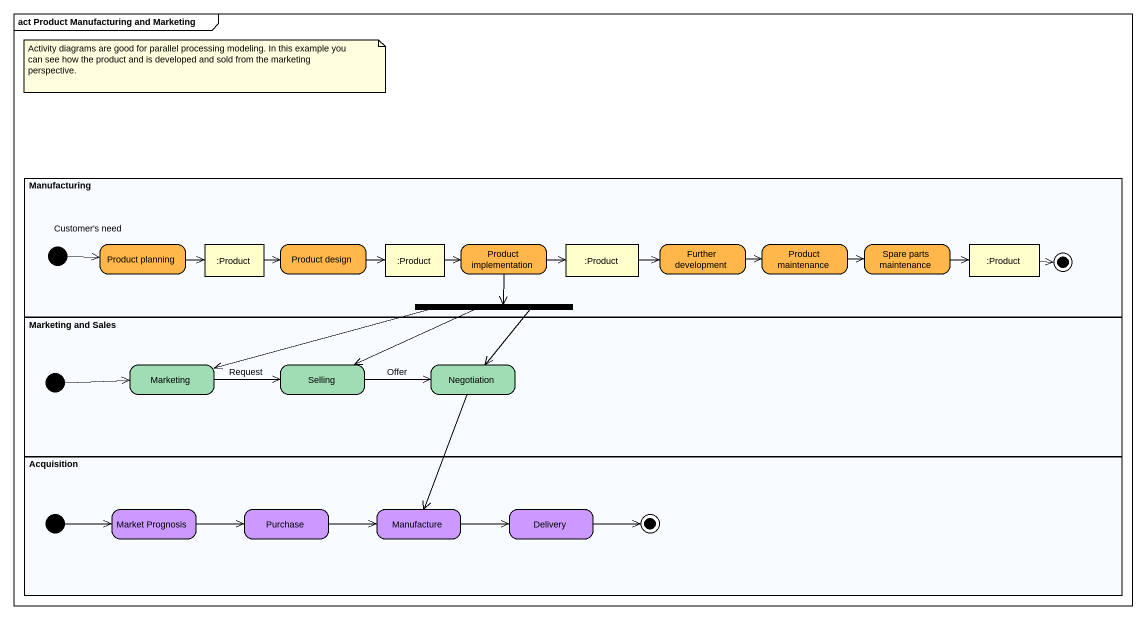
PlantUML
@startuml
mainframe act Product Manufacturing and Marketing
hide empty description
state Manufacturing <<partition>> {
  state "Product planning" as Product_planning #FFB74B
  state ":Product" as Product <<object>> #FFFFCC
  state "Product design" as Product_design #FFB74B
  state ":Product" as Product_2 <<object>> #FFFFCC
  state "Product implementation" as Product_implementation #FFB74B
  state ":Product" as Product_3 <<object>> #FFFFCC
  state "Further development" as Further_development #FFB74B
  state "Product maintenance" as Product_maintenance #FFB74B
  state "Spare parts maintenance" as Spare_parts_maintenance #FFB74B
  state ":Product" as Product_4 <<object>> #FFFFCC
  state fork1 <<fork>>
  [*] -right-> Product_planning : Customer's need
  Product_4 -right-> [*]
}
state "Marketing and Sales" as Marketing_and_Sales <<partition>> {
  state Marketing #A0DCB4
  state Selling #A0DCB4
  state Negotiation #A0DCB4
  [*] -right-> Marketing
}
state Acquisition <<partition>> {
  state "Market Prognosis" as Market_Prognosis #CC99FF
  state Purchase #CC99FF
  state Manufacture #CC99FF
  state Delivery #CC99FF
  [*] -right-> Market_Prognosis
  Delivery -right-> [*]
}
Product_planning -right-> Product
Product -right-> Product_design
Product_design -right-> Product_2
Product_2 -right-> Product_implementation
Product_implementation -right-> Product_3
Product_implementation --> fork1
Product_3 -right-> Further_development
Further_development -right-> Product_maintenance
Product_maintenance -right-> Spare_parts_maintenance
Spare_parts_maintenance -right-> Product_4
fork1 -left-> Marketing
fork1 -left-> Selling
fork1 --> Negotiation
Marketing -right-> Selling : Request
Selling -right-> Negotiation : Offer
Negotiation --> Manufacture
Market_Prognosis -right-> Purchase
Purchase -right-> Manufacture
Manufacture -right-> Delivery
note as N1
  Activity diagrams are good for parallel processing modeling. In this example you can see how the product and is developed and sold from the marketing perspective.
end note
@enduml
